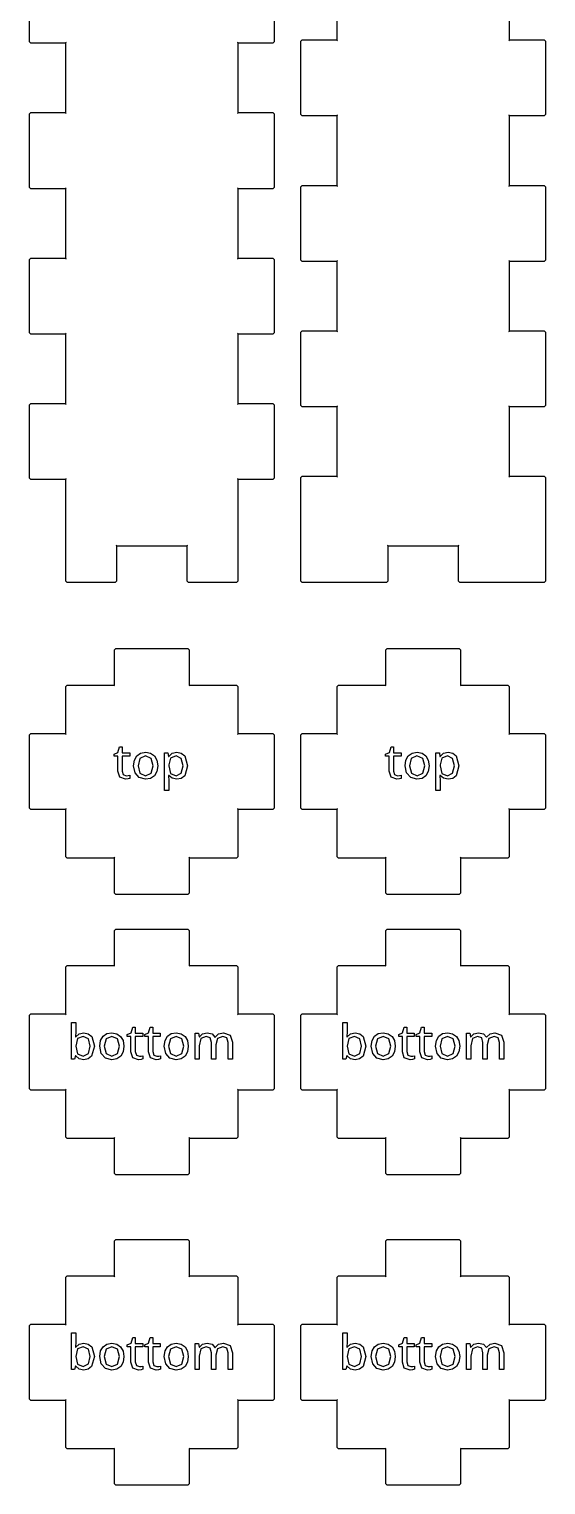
# Model space of a CAD drawing. Extents: x 9 to 592, y 22 to 392.
# Drawn here: x 258.7 to 301.3, y 27.4 to 147.5 of the extents above; entities that cross this region are included whole.
import ezdxf

# ---------------------------------------------------------------- set-up
doc = ezdxf.new("R2010")
doc.units = 0

msp = doc.modelspace()

# ---------------------------------------------------------------- linework, layer by layer
at = {"layer": 'Layer 1'}
for p, q in [((258.745, 152.486), (258.745, 146.486)), ((278.965, 146.486), (278.965, 152.486)), ((284.115, 152.376), (284.115, 146.596)), ((298.335, 146.596), (298.335, 152.376)), ((281.225, 146.596), (281.115, 146.486)), ((284.115, 146.596), (281.225, 146.596)), ((284.115, 146.596), (284.15625, 146.55475)), ((284.15625, 146.55475), (284.115, 146.596)), ((298.335, 146.596), (298.29375, 146.55475)), ((298.29375, 146.55475), (298.335, 146.596)), ((301.225, 146.596), (298.335, 146.596)), ((301.335, 146.486), (301.225, 146.596)), ((258.745, 146.486), (258.855, 146.376)), ((258.855, 146.376), (261.745, 146.376)), ((261.745, 146.376), (261.78625, 146.41725)), ((261.78625, 146.41725), (261.745, 146.376)), ((261.745, 146.376), (261.745, 140.596)), ((275.965, 146.376), (275.92375, 146.41725)), ((275.92375, 146.41725), (275.965, 146.376)), ((275.965, 140.596), (275.965, 146.376)), ((275.965, 146.376), (278.855, 146.376)), ((278.855, 146.376), (278.965, 146.486)), ((281.115, 146.486), (281.115, 140.486)), ((301.335, 140.486), (301.335, 146.486)), ((258.855, 140.596), (258.745, 140.486)), ((261.745, 140.596), (258.855, 140.596)), ((261.745, 140.596), (261.78625, 140.55475)), ((261.78625, 140.55475), (261.745, 140.596)), ((275.965, 140.596), (275.92375, 140.55475)), ((275.92375, 140.55475), (275.965, 140.596)), ((278.855, 140.596), (275.965, 140.596)), ((278.965, 140.486), (278.855, 140.596)), ((258.745, 140.486), (258.745, 134.486)), ((278.965, 134.486), (278.965, 140.486)), ((281.115, 140.486), (281.225, 140.376)), ((281.225, 140.376), (284.115, 140.376)), ((284.115, 140.376), (284.15625, 140.41725)), ((284.15625, 140.41725), (284.115, 140.376)), ((284.115, 140.376), (284.115, 134.596)), ((298.335, 140.376), (298.29375, 140.41725)), ((298.29375, 140.41725), (298.335, 140.376)), ((298.335, 134.596), (298.335, 140.376)), ((298.335, 140.376), (301.225, 140.376)), ((301.225, 140.376), (301.335, 140.486)), ((281.225, 134.596), (281.115, 134.486)), ((284.115, 134.596), (281.225, 134.596)), ((284.115, 134.596), (284.15625, 134.55475)), ((284.15625, 134.55475), (284.115, 134.596)), ((298.335, 134.596), (298.29375, 134.55475)), ((298.29375, 134.55475), (298.335, 134.596)), ((301.225, 134.596), (298.335, 134.596)), ((301.335, 134.486), (301.225, 134.596)), ((258.745, 134.486), (258.855, 134.376)), ((258.855, 134.376), (261.745, 134.376)), ((261.745, 134.376), (261.78625, 134.41725)), ((261.78625, 134.41725), (261.745, 134.376)), ((261.745, 134.376), (261.745, 128.596)), ((275.965, 134.376), (275.92375, 134.41725)), ((275.92375, 134.41725), (275.965, 134.376)), ((275.965, 128.596), (275.965, 134.376)), ((275.965, 134.376), (278.855, 134.376)), ((278.855, 134.376), (278.965, 134.486)), ((281.115, 134.486), (281.115, 128.486)), ((301.335, 128.486), (301.335, 134.486)), ((258.855, 128.596), (258.745, 128.486)), ((261.745, 128.596), (258.855, 128.596)), ((261.745, 128.596), (261.78625, 128.55475)), ((261.78625, 128.55475), (261.745, 128.596)), ((275.965, 128.596), (275.92375, 128.55475)), ((275.92375, 128.55475), (275.965, 128.596)), ((278.855, 128.596), (275.965, 128.596)), ((278.965, 128.486), (278.855, 128.596)), ((258.745, 128.486), (258.745, 122.486)), ((278.965, 122.486), (278.965, 128.486)), ((281.115, 128.486), (281.225, 128.376)), ((281.225, 128.376), (284.115, 128.376)), ((284.115, 128.376), (284.15625, 128.41725)), ((284.15625, 128.41725), (284.115, 128.376)), ((284.115, 128.376), (284.115, 122.596)), ((298.335, 128.376), (298.29375, 128.41725)), ((298.29375, 128.41725), (298.335, 128.376)), ((298.335, 122.596), (298.335, 128.376)), ((298.335, 128.376), (301.225, 128.376)), ((301.225, 128.376), (301.335, 128.486)), ((281.225, 122.596), (281.115, 122.486)), ((284.115, 122.596), (281.225, 122.596)), ((284.115, 122.596), (284.15625, 122.55475)), ((284.15625, 122.55475), (284.115, 122.596)), ((298.335, 122.596), (298.29375, 122.55475)), ((298.29375, 122.55475), (298.335, 122.596)), ((301.225, 122.596), (298.335, 122.596)), ((301.335, 122.486), (301.225, 122.596)), ((258.745, 122.486), (258.855, 122.376)), ((258.855, 122.376), (261.745, 122.376)), ((261.745, 122.376), (261.78625, 122.41725)), ((261.78625, 122.41725), (261.745, 122.376)), ((261.745, 122.376), (261.745, 116.596)), ((275.965, 122.376), (275.92375, 122.41725)), ((275.92375, 122.41725), (275.965, 122.376)), ((275.965, 116.596), (275.965, 122.376)), ((275.965, 122.376), (278.855, 122.376)), ((278.855, 122.376), (278.965, 122.486)), ((281.115, 122.486), (281.115, 116.486)), ((301.335, 116.486), (301.335, 122.486)), ((258.855, 116.596), (258.745, 116.486)), ((261.745, 116.596), (258.855, 116.596)), ((261.745, 116.596), (261.78625, 116.55475)), ((261.78625, 116.55475), (261.745, 116.596)), ((275.965, 116.596), (275.92375, 116.55475)), ((275.92375, 116.55475), (275.965, 116.596)), ((278.855, 116.596), (275.965, 116.596)), ((278.965, 116.486), (278.855, 116.596)), ((258.745, 116.486), (258.745, 110.486)), ((278.965, 110.486), (278.965, 116.486)), ((281.115, 116.486), (281.225, 116.376)), ((281.225, 116.376), (284.115, 116.376)), ((284.115, 116.376), (284.15625, 116.41725)), ((284.15625, 116.41725), (284.115, 116.376)), ((284.115, 116.376), (284.115, 110.596)), ((298.335, 116.376), (298.29375, 116.41725)), ((298.29375, 116.41725), (298.335, 116.376)), ((298.335, 110.596), (298.335, 116.376)), ((298.335, 116.376), (301.225, 116.376)), ((301.225, 116.376), (301.335, 116.486)), ((281.225, 110.596), (281.115, 110.486)), ((284.115, 110.596), (281.225, 110.596)), ((284.115, 110.596), (284.15625, 110.55475)), ((284.15625, 110.55475), (284.115, 110.596)), ((298.335, 110.596), (298.29375, 110.55475)), ((298.29375, 110.55475), (298.335, 110.596)), ((301.225, 110.596), (298.335, 110.596)), ((301.335, 110.486), (301.225, 110.596)), ((258.745, 110.486), (258.855, 110.376)), ((258.855, 110.376), (261.745, 110.376)), ((261.745, 110.376), (261.78625, 110.41725)), ((261.78625, 110.41725), (261.745, 110.376)), ((261.745, 110.376), (261.745, 101.986)), ((275.965, 110.376), (275.92375, 110.41725)), ((275.92375, 110.41725), (275.965, 110.376)), ((275.965, 101.986), (275.965, 110.376)), ((275.965, 110.376), (278.855, 110.376)), ((278.855, 110.376), (278.965, 110.486)), ((281.115, 110.486), (281.115, 101.986)), ((301.335, 101.986), (301.335, 110.486)), ((265.965, 104.876), (265.92375, 104.91725)), ((265.92375, 104.91725), (265.965, 104.876)), ((265.965, 101.986), (265.965, 104.876)), ((265.965, 104.876), (271.745, 104.876)), ((271.745, 104.876), (271.78625, 104.91725)), ((271.78625, 104.91725), (271.745, 104.876)), ((271.745, 104.876), (271.745, 101.986)), ((288.335, 104.876), (288.29375, 104.91725)), ((288.29375, 104.91725), (288.335, 104.876)), ((288.335, 101.986), (288.335, 104.876)), ((288.335, 104.876), (294.115, 104.876)), ((294.115, 104.876), (294.15625, 104.91725)), ((294.15625, 104.91725), (294.115, 104.876)), ((294.115, 104.876), (294.115, 101.986)), ((261.745, 101.986), (261.855, 101.876)), ((261.855, 101.876), (265.855, 101.876)), ((265.855, 101.876), (265.965, 101.986)), ((271.745, 101.986), (271.855, 101.876)), ((271.855, 101.876), (275.855, 101.876)), ((275.855, 101.876), (275.965, 101.986)), ((281.115, 101.986), (281.225, 101.876)), ((281.225, 101.876), (284.225, 101.876)), ((284.225, 101.876), (288.225, 101.876)), ((288.225, 101.876), (288.335, 101.986)), ((294.115, 101.986), (294.225, 101.876)), ((294.225, 101.876), (298.225, 101.876)), ((298.225, 101.876), (301.225, 101.876)), ((301.225, 101.876), (301.335, 101.986)), ((265.855, 96.37), (265.745, 96.26)), ((265.745, 96.26), (265.745, 93.37)), ((271.855, 96.37), (265.855, 96.37)), ((271.965, 96.26), (271.855, 96.37)), ((271.965, 93.37), (271.965, 96.26)), ((288.225, 96.37), (288.115, 96.26)), ((288.115, 96.26), (288.115, 93.37)), ((294.225, 96.37), (288.225, 96.37)), ((294.335, 96.26), (294.225, 96.37)), ((294.335, 93.37), (294.335, 96.26)), ((261.855, 93.37), (261.745, 93.26)), ((261.745, 93.26), (261.745, 89.37)), ((265.745, 93.37), (261.855, 93.37)), ((265.745, 93.37), (265.78625, 93.32875)), ((265.78625, 93.32875), (265.745, 93.37)), ((271.965, 93.37), (271.92375, 93.32875)), ((271.92375, 93.32875), (271.965, 93.37)), ((275.855, 93.37), (271.965, 93.37)), ((275.965, 93.26), (275.855, 93.37)), ((275.965, 89.37), (275.965, 93.26)), ((284.225, 93.37), (284.115, 93.26)), ((284.115, 93.26), (284.115, 89.37)), ((288.115, 93.37), (284.225, 93.37)), ((288.115, 93.37), (288.15625, 93.32875)), ((288.15625, 93.32875), (288.115, 93.37)), ((294.335, 93.37), (294.29375, 93.32875)), ((294.29375, 93.32875), (294.335, 93.37)), ((298.225, 93.37), (294.335, 93.37)), ((298.335, 93.26), (298.225, 93.37)), ((298.335, 89.37), (298.335, 93.26)), ((258.855, 89.37), (258.745, 89.26)), ((258.745, 89.26), (258.745, 83.26)), ((261.745, 89.37), (258.855, 89.37)), ((261.745, 89.37), (261.78625, 89.32875)), ((261.78625, 89.32875), (261.745, 89.37)), ((275.965, 89.37), (275.92375, 89.32875)), ((275.92375, 89.32875), (275.965, 89.37)), ((278.855, 89.37), (275.965, 89.37)), ((278.965, 89.26), (278.855, 89.37)), ((278.965, 83.26), (278.965, 89.26)), ((281.225, 89.37), (281.115, 89.26)), ((281.115, 89.26), (281.115, 83.26)), ((284.115, 89.37), (281.225, 89.37)), ((284.115, 89.37), (284.15625, 89.32875)), ((284.15625, 89.32875), (284.115, 89.37)), ((298.335, 89.37), (298.29375, 89.32875)), ((298.29375, 89.32875), (298.335, 89.37)), ((301.225, 89.37), (298.335, 89.37)), ((301.335, 89.26), (301.225, 89.37)), ((301.335, 83.26), (301.335, 89.26)), ((265.757344, 87.700781), (266.063984, 87.841406)), ((265.757344, 87.532813), (265.757344, 87.700781)), ((266.063984, 87.841406), (266.204609, 88.298438)), ((266.204609, 88.298438), (266.413594, 88.298438)), ((266.413594, 88.298438), (266.413594, 87.80625)), ((266.413594, 87.80625), (267.032734, 87.80625)), ((267.032734, 87.80625), (267.032734, 87.532813)), ((267.618672, 87.552344), (267.933125, 87.77207)), ((267.933125, 87.77207), (268.353047, 87.845313)), ((268.353047, 87.845313), (268.759297, 87.770605)), ((268.759297, 87.770605), (269.071797, 87.546484)), ((269.896016, 84.700781), (269.896016, 87.80625)), ((269.896016, 87.80625), (270.185078, 87.80625)), ((270.185078, 87.80625), (270.231953, 87.513281)), ((270.247578, 87.513281), (270.536641, 87.767188)), ((270.536641, 87.767188), (270.915547, 87.845313)), ((270.915547, 87.845313), (271.286641, 87.772559)), ((271.286641, 87.772559), (271.563984, 87.554297)), ((288.127344, 87.700781), (288.433984, 87.841406)), ((288.127344, 87.532813), (288.127344, 87.700781)), ((288.433984, 87.841406), (288.574609, 88.298438)), ((288.574609, 88.298438), (288.783594, 88.298438)), ((288.783594, 88.298438), (288.783594, 87.80625)), ((288.783594, 87.80625), (289.402734, 87.80625)), ((289.402734, 87.80625), (289.402734, 87.532813)), ((289.988672, 87.552344), (290.303125, 87.77207)), ((290.303125, 87.77207), (290.723047, 87.845313)), ((290.723047, 87.845313), (291.129297, 87.770605)), ((291.129297, 87.770605), (291.441797, 87.546484)), ((292.266016, 84.700781), (292.266016, 87.80625)), ((292.266016, 87.80625), (292.555078, 87.80625)), ((292.555078, 87.80625), (292.601953, 87.513281)), ((292.617578, 87.513281), (292.906641, 87.767188)), ((292.906641, 87.767188), (293.285547, 87.845313)), ((293.285547, 87.845313), (293.656641, 87.772559)), ((293.656641, 87.772559), (293.933984, 87.554297)), ((266.060078, 87.532813), (265.757344, 87.532813)), ((266.060078, 86.284766), (266.060078, 87.532813)), ((267.032734, 87.532813), (266.413594, 87.532813)), ((266.413594, 87.532813), (266.413594, 86.294531)), ((267.356953, 86.737891), (267.422383, 87.203223)), ((267.478047, 86.148047), (267.356953, 86.737891)), ((267.422383, 87.203223), (267.618672, 87.552344)), ((267.875996, 87.347266), (267.720234, 86.737891)), ((267.720234, 86.737891), (267.878438, 86.122656)), ((267.720234, 86.737891), (267.720234, 86.737891)), ((268.343281, 87.550391), (267.875996, 87.347266)), ((268.813984, 87.345313), (268.343281, 87.550391)), ((268.976094, 86.737891), (268.813984, 87.345313)), ((268.815938, 86.122656), (268.976094, 86.737891)), ((269.071797, 87.546484), (269.27248, 87.195898)), ((269.27248, 87.195898), (269.339375, 86.737891)), ((269.339375, 86.737891), (269.272969, 86.270117)), ((269.339375, 86.737891), (269.339375, 86.737891)), ((270.231953, 87.513281), (270.247578, 87.513281)), ((270.392109, 87.370703), (270.247578, 86.80625)), ((270.247578, 86.80625), (270.247578, 86.737891)), ((270.247578, 86.737891), (270.392109, 86.107032)), ((270.853047, 87.550391), (270.392109, 87.370703)), ((271.280781, 87.341407), (270.853047, 87.550391)), ((270.853047, 87.550391), (270.853047, 87.550391)), ((271.433125, 86.741797), (271.280781, 87.341407)), ((271.280781, 86.132422), (271.433125, 86.741797)), ((271.563984, 87.554297), (271.796406, 86.737891)), ((271.796406, 86.737891), (271.563984, 85.917578)), ((288.430078, 87.532813), (288.127344, 87.532813)), ((288.430078, 86.284766), (288.430078, 87.532813)), ((289.402734, 87.532813), (288.783594, 87.532813)), ((288.783594, 87.532813), (288.783594, 86.294531)), ((289.726953, 86.737891), (289.792383, 87.203223)), ((289.848047, 86.148047), (289.726953, 86.737891)), ((289.792383, 87.203223), (289.988672, 87.552344)), ((290.245996, 87.347266), (290.090234, 86.737891)), ((290.090234, 86.737891), (290.248438, 86.122656)), ((290.090234, 86.737891), (290.090234, 86.737891)), ((290.713281, 87.550391), (290.245996, 87.347266)), ((291.183984, 87.345313), (290.713281, 87.550391)), ((291.346094, 86.737891), (291.183984, 87.345313)), ((291.185938, 86.122656), (291.346094, 86.737891)), ((291.441797, 87.546484), (291.64248, 87.195898)), ((291.64248, 87.195898), (291.709375, 86.737891)), ((291.709375, 86.737891), (291.642969, 86.270117)), ((291.709375, 86.737891), (291.709375, 86.737891)), ((292.601953, 87.513281), (292.617578, 87.513281)), ((292.762109, 87.370703), (292.617578, 86.80625)), ((292.617578, 86.80625), (292.617578, 86.737891)), ((292.617578, 86.737891), (292.762109, 86.107032)), ((293.223047, 87.550391), (292.762109, 87.370703)), ((293.650781, 87.341407), (293.223047, 87.550391)), ((293.223047, 87.550391), (293.223047, 87.550391)), ((293.803125, 86.741797), (293.650781, 87.341407)), ((293.650781, 86.132422), (293.803125, 86.741797)), ((293.933984, 87.554297), (294.166406, 86.737891)), ((294.166406, 86.737891), (293.933984, 85.917578)), ((266.217305, 85.788184), (266.060078, 86.284766)), ((266.688984, 85.622656), (266.217305, 85.788184)), ((266.413594, 86.294531), (266.501485, 86.009375)), ((266.501485, 86.009375), (266.749532, 85.909766)), ((266.896016, 85.64414), (266.688984, 85.622656)), ((266.749531, 85.909766), (266.909688, 85.923438)), ((266.749532, 85.909766), (266.749531, 85.909766)), ((267.048359, 85.685156), (266.896016, 85.64414)), ((266.909688, 85.923438), (267.048359, 85.954688)), ((267.048359, 85.954688), (267.048359, 85.685156)), ((267.82375, 85.757422), (267.478047, 86.148047)), ((268.339375, 85.622656), (267.82375, 85.757422)), ((267.878438, 86.122656), (268.349141, 85.913672)), ((268.757344, 85.696387), (268.339375, 85.622656)), ((268.349141, 85.913672), (268.815938, 86.122656)), ((269.07375, 85.917578), (268.757344, 85.696387)), ((269.272969, 86.270117), (269.07375, 85.917578)), ((270.247578, 85.933203), (270.224141, 85.933203)), ((270.224141, 85.933203), (270.231951, 85.853125)), ((270.231951, 85.853125), (270.247576, 85.581641)), ((270.247576, 85.581641), (270.247576, 84.700781)), ((270.529805, 85.700293), (270.247578, 85.933203)), ((270.392109, 86.107032), (270.860859, 85.913672)), ((270.911641, 85.622656), (270.529805, 85.700293)), ((270.860859, 85.913672), (271.280781, 86.132422)), ((271.284688, 85.696387), (270.911641, 85.622656)), ((270.911641, 85.622656), (270.911641, 85.622656)), ((271.563984, 85.917578), (271.284688, 85.696387)), ((288.587305, 85.788184), (288.430078, 86.284766)), ((289.058984, 85.622656), (288.587305, 85.788184)), ((288.783594, 86.294531), (288.871485, 86.009375)), ((288.871485, 86.009375), (289.119532, 85.909766)), ((289.266016, 85.64414), (289.058984, 85.622656)), ((289.119531, 85.909766), (289.279688, 85.923438)), ((289.119532, 85.909766), (289.119531, 85.909766)), ((289.418359, 85.685156), (289.266016, 85.64414)), ((289.279688, 85.923438), (289.418359, 85.954688)), ((289.418359, 85.954688), (289.418359, 85.685156)), ((290.19375, 85.757422), (289.848047, 86.148047)), ((290.709375, 85.622656), (290.19375, 85.757422)), ((290.248438, 86.122656), (290.719141, 85.913672)), ((291.127344, 85.696387), (290.709375, 85.622656)), ((290.719141, 85.913672), (291.185938, 86.122656)), ((291.44375, 85.917578), (291.127344, 85.696387)), ((291.642969, 86.270117), (291.44375, 85.917578)), ((292.617578, 85.933203), (292.594141, 85.933203)), ((292.594141, 85.933203), (292.601951, 85.853125)), ((292.601951, 85.853125), (292.617576, 85.581641)), ((292.617576, 85.581641), (292.617576, 84.700781)), ((292.899805, 85.700293), (292.617578, 85.933203)), ((292.762109, 86.107032), (293.230859, 85.913672)), ((293.281641, 85.622656), (292.899805, 85.700293)), ((293.230859, 85.913672), (293.650781, 86.132422)), ((293.654687, 85.696387), (293.281641, 85.622656)), ((293.281641, 85.622656), (293.281641, 85.622656)), ((293.933984, 85.917578), (293.654687, 85.696387)), ((270.247576, 84.700781), (269.896016, 84.700781)), ((292.617576, 84.700781), (292.266016, 84.700781)), ((258.745, 83.26), (258.855, 83.15)), ((258.855, 83.15), (261.745, 83.15)), ((261.745, 83.15), (261.78625, 83.19125)), ((261.78625, 83.19125), (261.745, 83.15)), ((261.745, 83.15), (261.745, 79.26)), ((275.965, 83.15), (275.92375, 83.19125)), ((275.92375, 83.19125), (275.965, 83.15)), ((275.965, 79.26), (275.965, 83.15)), ((275.965, 83.15), (278.855, 83.15)), ((278.855, 83.15), (278.965, 83.26)), ((281.115, 83.26), (281.225, 83.15)), ((281.225, 83.15), (284.115, 83.15)), ((284.115, 83.15), (284.15625, 83.19125)), ((284.15625, 83.19125), (284.115, 83.15)), ((284.115, 83.15), (284.115, 79.26)), ((298.335, 83.15), (298.29375, 83.19125)), ((298.29375, 83.19125), (298.335, 83.15)), ((298.335, 79.26), (298.335, 83.15)), ((298.335, 83.15), (301.225, 83.15)), ((301.225, 83.15), (301.335, 83.26)), ((261.745, 79.26), (261.855, 79.15)), ((261.855, 79.15), (265.745, 79.15)), ((265.745, 79.15), (265.78625, 79.19125)), ((265.78625, 79.19125), (265.745, 79.15)), ((265.745, 79.15), (265.745, 76.26)), ((271.965, 79.15), (271.92375, 79.19125)), ((271.92375, 79.19125), (271.965, 79.15)), ((271.965, 76.26), (271.965, 79.15)), ((271.965, 79.15), (275.855, 79.15)), ((275.855, 79.15), (275.965, 79.26)), ((284.115, 79.26), (284.225, 79.15)), ((284.225, 79.15), (288.115, 79.15)), ((288.115, 79.15), (288.15625, 79.19125)), ((288.15625, 79.19125), (288.115, 79.15)), ((288.115, 79.15), (288.115, 76.26)), ((294.335, 79.15), (294.29375, 79.19125)), ((294.29375, 79.19125), (294.335, 79.15)), ((294.335, 76.26), (294.335, 79.15)), ((294.335, 79.15), (298.225, 79.15)), ((298.225, 79.15), (298.335, 79.26)), ((265.745, 76.26), (265.855, 76.15)), ((265.855, 76.15), (271.855, 76.15)), ((271.855, 76.15), (271.965, 76.26)), ((288.115, 76.26), (288.225, 76.15)), ((288.225, 76.15), (294.225, 76.15)), ((294.225, 76.15), (294.335, 76.26)), ((265.855, 73.23), (265.745, 73.12)), ((265.745, 73.12), (265.745, 70.23)), ((271.855, 73.23), (265.855, 73.23)), ((271.965, 73.12), (271.855, 73.23)), ((271.965, 70.23), (271.965, 73.12)), ((288.225, 73.23), (288.115, 73.12)), ((288.115, 73.12), (288.115, 70.23)), ((294.225, 73.23), (288.225, 73.23)), ((294.335, 73.12), (294.225, 73.23)), ((294.335, 70.23), (294.335, 73.12)), ((261.855, 70.23), (261.745, 70.12)), ((261.745, 70.12), (261.745, 66.23)), ((265.745, 70.23), (261.855, 70.23)), ((265.745, 70.23), (265.78625, 70.18875)), ((265.78625, 70.18875), (265.745, 70.23)), ((271.965, 70.23), (271.92375, 70.18875)), ((271.92375, 70.18875), (271.965, 70.23)), ((275.855, 70.23), (271.965, 70.23)), ((275.965, 70.12), (275.855, 70.23)), ((275.965, 66.23), (275.965, 70.12)), ((284.225, 70.23), (284.115, 70.12)), ((284.115, 70.12), (284.115, 66.23)), ((288.115, 70.23), (284.225, 70.23)), ((288.115, 70.23), (288.15625, 70.18875)), ((288.15625, 70.18875), (288.115, 70.23)), ((294.335, 70.23), (294.29375, 70.18875)), ((294.29375, 70.18875), (294.335, 70.23)), ((298.225, 70.23), (294.335, 70.23)), ((298.335, 70.12), (298.225, 70.23)), ((298.335, 66.23), (298.335, 70.12)), ((258.855, 66.23), (258.745, 66.12)), ((258.745, 66.12), (258.745, 60.12)), ((261.745, 66.23), (258.855, 66.23)), ((261.745, 66.23), (261.78625, 66.18875)), ((261.78625, 66.18875), (261.745, 66.23)), ((275.965, 66.23), (275.92375, 66.18875)), ((275.92375, 66.18875), (275.965, 66.23)), ((278.855, 66.23), (275.965, 66.23)), ((278.965, 66.12), (278.855, 66.23)), ((278.965, 60.12), (278.965, 66.12)), ((281.225, 66.23), (281.115, 66.12)), ((281.115, 66.12), (281.115, 60.12)), ((284.115, 66.23), (281.225, 66.23)), ((284.115, 66.23), (284.15625, 66.18875)), ((284.15625, 66.18875), (284.115, 66.23)), ((298.335, 66.23), (298.29375, 66.18875)), ((298.29375, 66.18875), (298.335, 66.23)), ((301.225, 66.23), (298.335, 66.23)), ((301.335, 66.12), (301.225, 66.23)), ((301.335, 60.12), (301.335, 66.12)), ((262.230976, 62.521719), (262.230976, 65.560781)), ((262.230976, 65.560781), (262.582538, 65.560781)), ((262.582538, 65.560781), (262.582538, 64.8225)), ((267.143086, 64.701406), (267.283711, 65.158438)), ((267.283711, 65.158438), (267.492695, 65.158438)), ((267.492695, 65.158438), (267.492695, 64.66625)), ((268.586445, 64.701406), (268.72707, 65.158438)), ((268.72707, 65.158438), (268.936055, 65.158438)), ((268.936055, 65.158438), (268.936055, 64.66625)), ((284.600976, 62.521719), (284.600976, 65.560781)), ((284.600976, 65.560781), (284.952539, 65.560781)), ((284.952539, 65.560781), (284.952539, 64.8225)), ((289.513086, 64.701406), (289.653711, 65.158438)), ((289.653711, 65.158438), (289.862695, 65.158438)), ((289.862695, 65.158438), (289.862695, 64.66625)), ((290.956445, 64.701406), (291.09707, 65.158438)), ((291.09707, 65.158438), (291.306055, 65.158438)), ((291.306055, 65.158438), (291.306055, 64.66625)), ((262.582538, 64.8225), (262.563008, 64.381094)), ((262.563008, 64.381094), (262.582538, 64.381094)), ((262.582538, 64.381094), (262.856953, 64.621328)), ((262.723164, 64.226797), (262.582539, 63.605703)), ((263.188008, 64.410391), (262.723164, 64.226797)), ((262.856953, 64.621328), (263.246601, 64.701406)), ((263.625508, 64.207266), (263.188008, 64.410391)), ((263.188008, 64.410391), (263.188008, 64.410391)), ((263.246601, 64.701406), (263.246602, 64.701406)), ((263.246602, 64.701406), (263.62209, 64.628164)), ((263.62209, 64.628164), (263.900898, 64.408438)), ((263.768086, 63.597891), (263.625508, 64.207266)), ((263.900898, 64.408438), (264.131367, 63.593984)), ((264.572773, 63.597891), (264.638203, 64.063223)), ((264.638203, 64.063223), (264.834492, 64.412344)), ((264.834492, 64.412344), (265.148945, 64.63207)), ((265.091816, 64.207266), (264.936055, 63.597891)), ((265.559101, 64.410391), (265.091816, 64.207266)), ((265.148945, 64.63207), (265.568867, 64.705313)), ((266.029805, 64.205313), (265.559101, 64.410391)), ((265.568867, 64.705313), (265.975117, 64.630605)), ((265.975117, 64.630605), (266.287617, 64.406484)), ((266.191914, 63.597891), (266.029805, 64.205313)), ((266.287617, 64.406484), (266.488301, 64.055898)), ((266.488301, 64.055898), (266.555195, 63.597891)), ((266.836445, 64.560781), (267.143086, 64.701406)), ((266.836445, 64.392813), (266.836445, 64.560781)), ((267.13918, 64.392813), (266.836445, 64.392813)), ((267.13918, 63.144766), (267.13918, 64.392813)), ((267.492695, 64.66625), (268.111836, 64.66625)), ((268.111836, 64.392813), (267.492695, 64.392813)), ((267.492695, 64.392813), (267.492695, 63.154531)), ((268.111836, 64.66625), (268.111836, 64.392813)), ((268.279805, 64.560781), (268.586445, 64.701406)), ((268.279805, 64.392813), (268.279805, 64.560781)), ((268.582539, 64.392813), (268.279805, 64.392813)), ((268.582539, 63.144766), (268.582539, 64.392813)), ((268.936055, 64.66625), (269.555195, 64.66625)), ((269.555195, 64.392813), (268.936055, 64.392813)), ((268.936055, 64.392813), (268.936055, 63.154531)), ((269.555195, 64.66625), (269.555195, 64.392813)), ((269.879414, 63.597891), (269.944844, 64.063223)), ((269.944844, 64.063223), (270.141133, 64.412344)), ((270.141133, 64.412344), (270.455586, 64.63207)), ((270.398457, 64.207266), (270.242695, 63.597891)), ((270.865742, 64.410391), (270.398457, 64.207266)), ((270.455586, 64.63207), (270.875508, 64.705313)), ((271.336445, 64.205313), (270.865742, 64.410391)), ((270.875508, 64.705313), (271.281758, 64.630605)), ((271.281758, 64.630605), (271.594258, 64.406484)), ((271.498555, 63.597891), (271.336445, 64.205313)), ((271.594258, 64.406484), (271.794941, 64.055898)), ((271.794941, 64.055898), (271.861836, 63.597891)), ((272.418477, 62.521719), (272.418477, 64.66625)), ((272.418477, 64.66625), (272.70168, 64.66625)), ((272.70168, 64.66625), (272.754414, 64.373281)), ((272.754414, 64.373281), (272.773945, 64.373281)), ((272.906758, 64.22875), (272.770039, 63.633047)), ((272.773945, 64.373281), (273.031757, 64.617422)), ((273.342305, 64.410391), (272.906758, 64.22875)), ((273.031757, 64.617422), (273.406757, 64.705312)), ((273.674336, 64.283438), (273.342305, 64.410391)), ((273.406757, 64.705312), (273.822773, 64.615469)), ((273.781758, 63.902578), (273.674336, 64.283438)), ((273.781758, 62.521719), (273.781758, 63.902578)), ((273.822773, 64.615469), (274.063007, 64.345937)), ((274.063007, 64.345937), (274.082538, 64.345937)), ((274.082538, 64.345937), (274.363788, 64.611562)), ((274.271992, 64.236563), (274.131367, 63.705313)), ((274.131367, 63.705313), (274.131367, 62.521719)), ((274.711445, 64.410391), (274.271992, 64.236563)), ((274.363788, 64.611562), (274.770038, 64.705312)), ((275.038105, 64.283437), (274.711445, 64.410391)), ((274.770038, 64.705312), (275.313007, 64.517812)), ((275.146992, 63.902578), (275.038105, 64.283437)), ((275.146992, 62.521719), (275.146992, 63.902578)), ((275.313007, 64.517812), (275.494648, 63.918203)), ((275.494648, 63.918203), (275.494648, 62.521719)), ((284.952539, 64.8225), (284.933008, 64.381094)), ((284.933008, 64.381094), (284.952539, 64.381094)), ((284.952539, 64.381094), (285.226953, 64.621328)), ((285.093164, 64.226797), (284.952539, 63.605703)), ((285.558008, 64.410391), (285.093164, 64.226797)), ((285.226953, 64.621328), (285.616601, 64.701406)), ((285.995508, 64.207266), (285.558008, 64.410391)), ((285.558008, 64.410391), (285.558008, 64.410391)), ((285.616601, 64.701406), (285.616602, 64.701406)), ((285.616602, 64.701406), (285.99209, 64.628164)), ((285.99209, 64.628164), (286.270898, 64.408438)), ((286.138086, 63.597891), (285.995508, 64.207266)), ((286.270898, 64.408438), (286.501367, 63.593984)), ((286.942773, 63.597891), (287.008203, 64.063223)), ((287.008203, 64.063223), (287.204492, 64.412344)), ((287.204492, 64.412344), (287.518945, 64.63207)), ((287.461816, 64.207266), (287.306055, 63.597891)), ((287.929101, 64.410391), (287.461816, 64.207266)), ((287.518945, 64.63207), (287.938867, 64.705313)), ((288.399805, 64.205313), (287.929101, 64.410391)), ((287.938867, 64.705313), (288.345117, 64.630605)), ((288.345117, 64.630605), (288.657617, 64.406484)), ((288.561914, 63.597891), (288.399805, 64.205313)), ((288.657617, 64.406484), (288.858301, 64.055898)), ((288.858301, 64.055898), (288.925195, 63.597891)), ((289.206445, 64.560781), (289.513086, 64.701406)), ((289.206445, 64.392813), (289.206445, 64.560781)), ((289.50918, 64.392813), (289.206445, 64.392813)), ((289.50918, 63.144766), (289.50918, 64.392813)), ((289.862695, 64.66625), (290.481836, 64.66625)), ((290.481836, 64.392813), (289.862695, 64.392813)), ((289.862695, 64.392813), (289.862695, 63.154531)), ((290.481836, 64.66625), (290.481836, 64.392813)), ((290.649805, 64.560781), (290.956445, 64.701406)), ((290.649805, 64.392813), (290.649805, 64.560781)), ((290.952539, 64.392813), (290.649805, 64.392813)), ((290.952539, 63.144766), (290.952539, 64.392813)), ((291.306055, 64.66625), (291.925195, 64.66625)), ((291.925195, 64.392813), (291.306055, 64.392813)), ((291.306055, 64.392813), (291.306055, 63.154531)), ((291.925195, 64.66625), (291.925195, 64.392813)), ((292.249414, 63.597891), (292.314844, 64.063223)), ((292.314844, 64.063223), (292.511133, 64.412344)), ((292.511133, 64.412344), (292.825586, 64.63207)), ((292.768457, 64.207266), (292.612695, 63.597891)), ((293.235742, 64.410391), (292.768457, 64.207266)), ((292.825586, 64.63207), (293.245508, 64.705313)), ((293.706445, 64.205313), (293.235742, 64.410391)), ((293.245508, 64.705313), (293.651758, 64.630605)), ((293.651758, 64.630605), (293.964258, 64.406484)), ((293.868555, 63.597891), (293.706445, 64.205313)), ((293.964258, 64.406484), (294.164941, 64.055898)), ((294.164941, 64.055898), (294.231836, 63.597891)), ((294.788477, 62.521719), (294.788477, 64.66625)), ((294.788477, 64.66625), (295.07168, 64.66625)), ((295.07168, 64.66625), (295.124414, 64.373281)), ((295.124414, 64.373281), (295.143945, 64.373281)), ((295.276758, 64.22875), (295.140039, 63.633047)), ((295.143945, 64.373281), (295.401757, 64.617422)), ((295.712305, 64.410391), (295.276758, 64.22875)), ((295.401757, 64.617422), (295.776757, 64.705312)), ((296.044336, 64.283438), (295.712305, 64.410391)), ((295.776757, 64.705312), (296.192773, 64.615469)), ((296.151758, 63.902578), (296.044336, 64.283438)), ((296.151758, 62.521719), (296.151758, 63.902578)), ((296.192773, 64.615469), (296.433007, 64.345937)), ((296.433007, 64.345937), (296.452538, 64.345937)), ((296.452538, 64.345937), (296.733788, 64.611562)), ((296.641992, 64.236563), (296.501367, 63.705313)), ((296.501367, 63.705313), (296.501367, 62.521719)), ((297.081445, 64.410391), (296.641992, 64.236563)), ((296.733788, 64.611562), (297.140038, 64.705312)), ((297.408105, 64.283437), (297.081445, 64.410391)), ((297.140038, 64.705312), (297.683007, 64.517812)), ((297.516992, 63.902578), (297.408105, 64.283437)), ((297.516992, 62.521719), (297.516992, 63.902578)), ((297.683007, 64.517812), (297.864648, 63.918203)), ((297.864648, 63.918203), (297.864648, 62.521719)), ((262.482929, 62.521719), (262.230976, 62.521719)), ((262.555195, 62.793203), (262.482929, 62.521719)), ((262.582539, 62.793203), (262.555195, 62.793203)), ((262.582539, 63.605703), (262.582539, 63.590078)), ((262.582539, 63.590078), (262.725117, 62.961172)), ((262.859883, 62.560781), (262.582539, 62.793203)), ((262.725117, 62.961172), (263.19582, 62.773672)), ((263.246602, 62.482656), (262.859883, 62.560781)), ((263.19582, 62.773672), (263.625508, 62.984609)), ((263.617207, 62.554922), (263.246602, 62.482656)), ((263.896992, 62.771719), (263.617207, 62.554922)), ((263.625508, 62.984609), (263.768086, 63.597891)), ((264.131367, 63.593984), (263.896992, 62.771719)), ((264.693867, 63.008047), (264.572773, 63.597891)), ((265.03957, 62.617422), (264.693867, 63.008047)), ((264.936055, 63.597891), (265.094258, 62.982656)), ((264.936055, 63.597891), (264.936055, 63.597891)), ((265.555195, 62.482656), (265.03957, 62.617422)), ((265.094258, 62.982656), (265.564961, 62.773672)), ((265.973164, 62.556387), (265.555195, 62.482656)), ((265.564961, 62.773672), (266.031758, 62.982656)), ((266.28957, 62.777578), (265.973164, 62.556387)), ((266.031758, 62.982656), (266.191914, 63.597891)), ((266.488789, 63.130117), (266.28957, 62.777578)), ((266.555195, 63.597891), (266.488789, 63.130117)), ((266.555195, 63.597891), (266.555195, 63.597891)), ((267.296406, 62.648184), (267.13918, 63.144766)), ((267.768086, 62.482656), (267.296406, 62.648184)), ((267.492695, 63.154531), (267.580586, 62.869375)), ((267.580586, 62.869375), (267.828633, 62.769766)), ((267.975117, 62.50414), (267.768086, 62.482656)), ((267.828633, 62.769766), (267.988789, 62.783438)), ((267.828633, 62.769766), (267.828633, 62.769766)), ((268.127461, 62.545156), (267.975117, 62.50414)), ((267.988789, 62.783438), (268.127461, 62.814688)), ((268.127461, 62.814688), (268.127461, 62.545156)), ((268.739765, 62.648184), (268.582539, 63.144766)), ((269.211445, 62.482656), (268.739765, 62.648184)), ((268.936055, 63.154531), (269.023945, 62.869375)), ((269.023945, 62.869375), (269.271992, 62.769766)), ((269.418476, 62.50414), (269.211445, 62.482656)), ((269.271992, 62.769766), (269.432148, 62.783438)), ((269.271992, 62.769766), (269.271992, 62.769766)), ((269.57082, 62.545156), (269.418476, 62.50414)), ((269.432148, 62.783438), (269.57082, 62.814688)), ((269.57082, 62.814688), (269.57082, 62.545156)), ((270.000508, 63.008047), (269.879414, 63.597891)), ((270.346211, 62.617422), (270.000508, 63.008047)), ((270.242695, 63.597891), (270.400898, 62.982656)), ((270.242695, 63.597891), (270.242695, 63.597891)), ((270.861836, 62.482656), (270.346211, 62.617422)), ((270.400898, 62.982656), (270.871602, 62.773672)), ((271.279805, 62.556387), (270.861836, 62.482656)), ((270.871602, 62.773672), (271.338398, 62.982656)), ((271.596211, 62.777578), (271.279805, 62.556387)), ((271.338398, 62.982656), (271.498555, 63.597891)), ((271.79543, 63.130117), (271.596211, 62.777578)), ((271.861836, 63.597891), (271.79543, 63.130117)), ((271.861836, 63.597891), (271.861836, 63.597891)), ((272.770039, 62.521719), (272.418477, 62.521719)), ((272.770039, 63.633047), (272.770039, 62.521719)), ((274.131367, 62.521719), (273.781758, 62.521719)), ((275.494648, 62.521719), (275.146992, 62.521719)), ((284.852929, 62.521719), (284.600976, 62.521719)), ((284.925195, 62.793203), (284.852929, 62.521719)), ((284.952539, 62.793203), (284.925195, 62.793203)), ((284.952539, 63.605703), (284.952539, 63.590078)), ((284.952539, 63.590078), (285.095117, 62.961172)), ((285.229883, 62.560781), (284.952539, 62.793203)), ((285.095117, 62.961172), (285.56582, 62.773672)), ((285.616602, 62.482656), (285.229883, 62.560781)), ((285.56582, 62.773672), (285.995508, 62.984609)), ((285.987207, 62.554922), (285.616602, 62.482656)), ((286.266992, 62.771719), (285.987207, 62.554922)), ((285.995508, 62.984609), (286.138086, 63.597891)), ((286.501367, 63.593984), (286.266992, 62.771719)), ((287.063867, 63.008047), (286.942773, 63.597891)), ((287.40957, 62.617422), (287.063867, 63.008047)), ((287.306055, 63.597891), (287.464258, 62.982656)), ((287.306055, 63.597891), (287.306055, 63.597891)), ((287.925195, 62.482656), (287.40957, 62.617422)), ((287.464258, 62.982656), (287.934961, 62.773672)), ((288.343164, 62.556387), (287.925195, 62.482656)), ((287.934961, 62.773672), (288.401758, 62.982656)), ((288.65957, 62.777578), (288.343164, 62.556387)), ((288.401758, 62.982656), (288.561914, 63.597891)), ((288.858789, 63.130117), (288.65957, 62.777578)), ((288.925195, 63.597891), (288.858789, 63.130117)), ((288.925195, 63.597891), (288.925195, 63.597891)), ((289.666406, 62.648184), (289.50918, 63.144766)), ((290.138086, 62.482656), (289.666406, 62.648184)), ((289.862695, 63.154531), (289.950586, 62.869375)), ((289.950586, 62.869375), (290.198633, 62.769766)), ((290.345117, 62.50414), (290.138086, 62.482656)), ((290.198633, 62.769766), (290.358789, 62.783438)), ((290.198633, 62.769766), (290.198633, 62.769766)), ((290.497461, 62.545156), (290.345117, 62.50414)), ((290.358789, 62.783438), (290.497461, 62.814688)), ((290.497461, 62.814688), (290.497461, 62.545156)), ((291.109765, 62.648184), (290.952539, 63.144766)), ((291.581445, 62.482656), (291.109765, 62.648184)), ((291.306055, 63.154531), (291.393945, 62.869375)), ((291.393945, 62.869375), (291.641992, 62.769766)), ((291.788476, 62.50414), (291.581445, 62.482656)), ((291.641992, 62.769766), (291.802148, 62.783438)), ((291.641992, 62.769766), (291.641992, 62.769766)), ((291.94082, 62.545156), (291.788476, 62.50414)), ((291.802148, 62.783438), (291.94082, 62.814688)), ((291.94082, 62.814688), (291.94082, 62.545156)), ((292.370508, 63.008047), (292.249414, 63.597891)), ((292.716211, 62.617422), (292.370508, 63.008047)), ((292.612695, 63.597891), (292.770898, 62.982656)), ((292.612695, 63.597891), (292.612695, 63.597891)), ((293.231836, 62.482656), (292.716211, 62.617422)), ((292.770898, 62.982656), (293.241602, 62.773672)), ((293.649805, 62.556387), (293.231836, 62.482656)), ((293.241602, 62.773672), (293.708398, 62.982656)), ((293.966211, 62.777578), (293.649805, 62.556387)), ((293.708398, 62.982656), (293.868555, 63.597891)), ((294.16543, 63.130117), (293.966211, 62.777578)), ((294.231836, 63.597891), (294.16543, 63.130117)), ((294.231836, 63.597891), (294.231836, 63.597891)), ((295.140039, 62.521719), (294.788477, 62.521719)), ((295.140039, 63.633047), (295.140039, 62.521719)), ((296.501367, 62.521719), (296.151758, 62.521719)), ((297.864648, 62.521719), (297.516992, 62.521719)), ((258.745, 60.12), (258.855, 60.01)), ((278.855, 60.01), (278.965, 60.12)), ((281.115, 60.12), (281.225, 60.01)), ((301.225, 60.01), (301.335, 60.12)), ((258.855, 60.01), (261.745, 60.01)), ((261.745, 60.01), (261.78625, 60.05125)), ((261.78625, 60.05125), (261.745, 60.01)), ((261.745, 60.01), (261.745, 56.12)), ((275.965, 60.01), (275.92375, 60.05125)), ((275.92375, 60.05125), (275.965, 60.01)), ((275.965, 56.12), (275.965, 60.01)), ((275.965, 60.01), (278.855, 60.01)), ((281.225, 60.01), (284.115, 60.01)), ((284.115, 60.01), (284.15625, 60.05125)), ((284.15625, 60.05125), (284.115, 60.01)), ((284.115, 60.01), (284.115, 56.12)), ((298.335, 60.01), (298.29375, 60.05125)), ((298.29375, 60.05125), (298.335, 60.01)), ((298.335, 56.12), (298.335, 60.01)), ((298.335, 60.01), (301.225, 60.01)), ((261.745, 56.12), (261.855, 56.01)), ((261.855, 56.01), (265.745, 56.01)), ((265.745, 56.01), (265.78625, 56.05125)), ((265.78625, 56.05125), (265.745, 56.01)), ((265.745, 56.01), (265.745, 53.12)), ((271.965, 56.01), (271.92375, 56.05125)), ((271.92375, 56.05125), (271.965, 56.01)), ((271.965, 53.12), (271.965, 56.01)), ((271.965, 56.01), (275.855, 56.01)), ((275.855, 56.01), (275.965, 56.12)), ((284.115, 56.12), (284.225, 56.01)), ((284.225, 56.01), (288.115, 56.01)), ((288.115, 56.01), (288.15625, 56.05125)), ((288.15625, 56.05125), (288.115, 56.01)), ((288.115, 56.01), (288.115, 53.12)), ((294.335, 56.01), (294.29375, 56.05125)), ((294.29375, 56.05125), (294.335, 56.01)), ((294.335, 53.12), (294.335, 56.01)), ((294.335, 56.01), (298.225, 56.01)), ((298.225, 56.01), (298.335, 56.12)), ((265.745, 53.12), (265.855, 53.01)), ((265.855, 53.01), (271.855, 53.01)), ((271.855, 53.01), (271.965, 53.12)), ((288.115, 53.12), (288.225, 53.01)), ((288.225, 53.01), (294.225, 53.01)), ((294.225, 53.01), (294.335, 53.12)), ((265.855, 47.622), (265.745, 47.512)), ((265.745, 47.512), (265.745, 44.622)), ((271.855, 47.622), (265.855, 47.622)), ((271.965, 47.512), (271.855, 47.622)), ((271.965, 44.622), (271.965, 47.512)), ((288.225, 47.622), (288.115, 47.512)), ((288.115, 47.512), (288.115, 44.622)), ((294.225, 47.622), (288.225, 47.622)), ((294.335, 47.512), (294.225, 47.622)), ((294.335, 44.622), (294.335, 47.512)), ((261.855, 44.622), (261.745, 44.512)), ((261.745, 44.512), (261.745, 40.622)), ((265.745, 44.622), (261.855, 44.622)), ((265.745, 44.622), (265.78625, 44.58075)), ((265.78625, 44.58075), (265.745, 44.622)), ((271.965, 44.622), (271.92375, 44.58075)), ((271.92375, 44.58075), (271.965, 44.622)), ((275.855, 44.622), (271.965, 44.622)), ((275.965, 44.512), (275.855, 44.622)), ((275.965, 40.622), (275.965, 44.512)), ((284.225, 44.622), (284.115, 44.512)), ((284.115, 44.512), (284.115, 40.622)), ((288.115, 44.622), (284.225, 44.622)), ((288.115, 44.622), (288.15625, 44.58075)), ((288.15625, 44.58075), (288.115, 44.622)), ((294.335, 44.622), (294.29375, 44.58075)), ((294.29375, 44.58075), (294.335, 44.622)), ((298.225, 44.622), (294.335, 44.622)), ((298.335, 44.512), (298.225, 44.622)), ((298.335, 40.622), (298.335, 44.512)), ((258.855, 40.622), (258.745, 40.512)), ((258.745, 40.512), (258.745, 34.512)), ((261.745, 40.622), (258.855, 40.622)), ((261.745, 40.622), (261.78625, 40.58075)), ((261.78625, 40.58075), (261.745, 40.622)), ((262.230976, 36.913719), (262.230976, 39.952781)), ((262.230976, 39.952781), (262.582538, 39.952781)), ((262.582538, 39.952781), (262.582538, 39.2145)), ((275.965, 40.622), (275.92375, 40.58075)), ((275.92375, 40.58075), (275.965, 40.622)), ((278.855, 40.622), (275.965, 40.622)), ((278.965, 40.512), (278.855, 40.622)), ((278.965, 34.512), (278.965, 40.512)), ((281.225, 40.622), (281.115, 40.512)), ((281.115, 40.512), (281.115, 34.512)), ((284.115, 40.622), (281.225, 40.622)), ((284.115, 40.622), (284.15625, 40.58075)), ((284.15625, 40.58075), (284.115, 40.622)), ((284.600976, 36.913719), (284.600976, 39.952781)), ((284.600976, 39.952781), (284.952539, 39.952781)), ((284.952539, 39.952781), (284.952539, 39.2145)), ((298.335, 40.622), (298.29375, 40.58075)), ((298.29375, 40.58075), (298.335, 40.622)), ((301.225, 40.622), (298.335, 40.622)), ((301.335, 40.512), (301.225, 40.622)), ((301.335, 34.512), (301.335, 40.512)), ((262.582538, 39.2145), (262.563008, 38.773094)), ((262.563008, 38.773094), (262.582538, 38.773094)), ((262.582538, 38.773094), (262.856953, 39.013328)), ((262.723164, 38.618797), (262.582539, 37.997703)), ((263.188008, 38.802391), (262.723164, 38.618797)), ((262.856953, 39.013328), (263.246601, 39.093406)), ((263.625508, 38.599266), (263.188008, 38.802391)), ((263.188008, 38.802391), (263.188008, 38.802391)), ((263.246601, 39.093406), (263.246602, 39.093406)), ((263.246602, 39.093406), (263.62209, 39.020164)), ((263.62209, 39.020164), (263.900898, 38.800438)), ((263.768086, 37.989891), (263.625508, 38.599266)), ((263.900898, 38.800438), (264.131367, 37.985984)), ((264.572773, 37.989891), (264.638203, 38.455223)), ((264.638203, 38.455223), (264.834492, 38.804344)), ((264.834492, 38.804344), (265.148945, 39.02407)), ((265.091816, 38.599266), (264.936055, 37.989891)), ((265.559101, 38.802391), (265.091816, 38.599266)), ((265.148945, 39.02407), (265.568867, 39.097313)), ((266.029805, 38.597313), (265.559101, 38.802391)), ((265.568867, 39.097313), (265.975117, 39.022605)), ((265.975117, 39.022605), (266.287617, 38.798484)), ((266.191914, 37.989891), (266.029805, 38.597313)), ((266.287617, 38.798484), (266.488301, 38.447898)), ((266.488301, 38.447898), (266.555195, 37.989891)), ((266.836445, 38.952781), (267.143086, 39.093406)), ((266.836445, 38.784813), (266.836445, 38.952781)), ((267.13918, 38.784813), (266.836445, 38.784813)), ((267.13918, 37.536766), (267.13918, 38.784813)), ((267.143086, 39.093406), (267.283711, 39.550438)), ((267.283711, 39.550438), (267.492695, 39.550438)), ((267.492695, 39.550438), (267.492695, 39.05825)), ((267.492695, 39.05825), (268.111836, 39.05825)), ((268.111836, 38.784813), (267.492695, 38.784813)), ((267.492695, 38.784813), (267.492695, 37.546531)), ((268.111836, 39.05825), (268.111836, 38.784813)), ((268.279805, 38.952781), (268.586445, 39.093406)), ((268.279805, 38.784813), (268.279805, 38.952781)), ((268.582539, 38.784813), (268.279805, 38.784813)), ((268.582539, 37.536766), (268.582539, 38.784813)), ((268.586445, 39.093406), (268.72707, 39.550438)), ((268.72707, 39.550438), (268.936055, 39.550438)), ((268.936055, 39.550438), (268.936055, 39.05825)), ((268.936055, 39.05825), (269.555195, 39.05825)), ((269.555195, 38.784813), (268.936055, 38.784813)), ((268.936055, 38.784813), (268.936055, 37.546531)), ((269.555195, 39.05825), (269.555195, 38.784813)), ((269.879414, 37.989891), (269.944844, 38.455223)), ((269.944844, 38.455223), (270.141133, 38.804344)), ((270.141133, 38.804344), (270.455586, 39.02407)), ((270.398457, 38.599266), (270.242695, 37.989891)), ((270.865742, 38.802391), (270.398457, 38.599266)), ((270.455586, 39.02407), (270.875508, 39.097313)), ((271.336445, 38.597313), (270.865742, 38.802391)), ((270.875508, 39.097313), (271.281758, 39.022605)), ((271.281758, 39.022605), (271.594258, 38.798484)), ((271.498555, 37.989891), (271.336445, 38.597313)), ((271.594258, 38.798484), (271.794941, 38.447898)), ((271.794941, 38.447898), (271.861836, 37.989891)), ((272.418477, 36.913719), (272.418477, 39.05825)), ((272.418477, 39.05825), (272.70168, 39.05825)), ((272.70168, 39.05825), (272.754414, 38.765281)), ((272.754414, 38.765281), (272.773945, 38.765281)), ((272.906758, 38.62075), (272.770039, 38.025047)), ((272.773945, 38.765281), (273.031757, 39.009422)), ((273.342305, 38.802391), (272.906758, 38.62075)), ((273.031757, 39.009422), (273.406757, 39.097312)), ((273.674336, 38.675438), (273.342305, 38.802391)), ((273.406757, 39.097312), (273.822773, 39.007469)), ((273.781758, 38.294578), (273.674336, 38.675438)), ((273.822773, 39.007469), (274.063007, 38.737937)), ((274.063007, 38.737937), (274.082538, 38.737937)), ((274.082538, 38.737937), (274.363788, 39.003562)), ((274.271992, 38.628563), (274.131367, 38.097313)), ((274.711445, 38.802391), (274.271992, 38.628563)), ((274.363788, 39.003562), (274.770038, 39.097312)), ((275.038105, 38.675437), (274.711445, 38.802391)), ((274.770038, 39.097312), (275.313007, 38.909812)), ((275.146992, 38.294578), (275.038105, 38.675437)), ((275.313007, 38.909812), (275.494648, 38.310203)), ((284.952539, 39.2145), (284.933008, 38.773094)), ((284.933008, 38.773094), (284.952539, 38.773094)), ((284.952539, 38.773094), (285.226953, 39.013328)), ((285.093164, 38.618797), (284.952539, 37.997703)), ((285.558008, 38.802391), (285.093164, 38.618797)), ((285.226953, 39.013328), (285.616601, 39.093406)), ((285.995508, 38.599266), (285.558008, 38.802391)), ((285.558008, 38.802391), (285.558008, 38.802391)), ((285.616601, 39.093406), (285.616602, 39.093406)), ((285.616602, 39.093406), (285.99209, 39.020164)), ((285.99209, 39.020164), (286.270898, 38.800438)), ((286.138086, 37.989891), (285.995508, 38.599266)), ((286.270898, 38.800438), (286.501367, 37.985984)), ((286.942773, 37.989891), (287.008203, 38.455223)), ((287.008203, 38.455223), (287.204492, 38.804344)), ((287.204492, 38.804344), (287.518945, 39.02407)), ((287.461816, 38.599266), (287.306055, 37.989891)), ((287.929101, 38.802391), (287.461816, 38.599266)), ((287.518945, 39.02407), (287.938867, 39.097313)), ((288.399805, 38.597313), (287.929101, 38.802391)), ((287.938867, 39.097313), (288.345117, 39.022605)), ((288.345117, 39.022605), (288.657617, 38.798484)), ((288.561914, 37.989891), (288.399805, 38.597313)), ((288.657617, 38.798484), (288.858301, 38.447898)), ((288.858301, 38.447898), (288.925195, 37.989891)), ((289.206445, 38.952781), (289.513086, 39.093406)), ((289.206445, 38.784813), (289.206445, 38.952781)), ((289.50918, 38.784813), (289.206445, 38.784813)), ((289.50918, 37.536766), (289.50918, 38.784813)), ((289.513086, 39.093406), (289.653711, 39.550438)), ((289.653711, 39.550438), (289.862695, 39.550438)), ((289.862695, 39.550438), (289.862695, 39.05825)), ((289.862695, 39.05825), (290.481836, 39.05825)), ((290.481836, 38.784813), (289.862695, 38.784813)), ((289.862695, 38.784813), (289.862695, 37.546531)), ((290.481836, 39.05825), (290.481836, 38.784813)), ((290.649805, 38.952781), (290.956445, 39.093406)), ((290.649805, 38.784813), (290.649805, 38.952781)), ((290.952539, 38.784813), (290.649805, 38.784813)), ((290.952539, 37.536766), (290.952539, 38.784813)), ((290.956445, 39.093406), (291.09707, 39.550438)), ((291.09707, 39.550438), (291.306055, 39.550438)), ((291.306055, 39.550438), (291.306055, 39.05825)), ((291.306055, 39.05825), (291.925195, 39.05825)), ((291.925195, 38.784813), (291.306055, 38.784813)), ((291.306055, 38.784813), (291.306055, 37.546531)), ((291.925195, 39.05825), (291.925195, 38.784813)), ((292.249414, 37.989891), (292.314844, 38.455223)), ((292.314844, 38.455223), (292.511133, 38.804344)), ((292.511133, 38.804344), (292.825586, 39.02407)), ((292.768457, 38.599266), (292.612695, 37.989891)), ((293.235742, 38.802391), (292.768457, 38.599266)), ((292.825586, 39.02407), (293.245508, 39.097313)), ((293.706445, 38.597313), (293.235742, 38.802391)), ((293.245508, 39.097313), (293.651758, 39.022605)), ((293.651758, 39.022605), (293.964258, 38.798484)), ((293.868555, 37.989891), (293.706445, 38.597313)), ((293.964258, 38.798484), (294.164941, 38.447898)), ((294.164941, 38.447898), (294.231836, 37.989891)), ((294.788477, 36.913719), (294.788477, 39.05825)), ((294.788477, 39.05825), (295.07168, 39.05825)), ((295.07168, 39.05825), (295.124414, 38.765281)), ((295.124414, 38.765281), (295.143945, 38.765281)), ((295.276758, 38.62075), (295.140039, 38.025047)), ((295.143945, 38.765281), (295.401757, 39.009422)), ((295.712305, 38.802391), (295.276758, 38.62075)), ((295.401757, 39.009422), (295.776757, 39.097312)), ((296.044336, 38.675438), (295.712305, 38.802391)), ((295.776757, 39.097312), (296.192773, 39.007469)), ((296.151758, 38.294578), (296.044336, 38.675438)), ((296.192773, 39.007469), (296.433007, 38.737937)), ((296.433007, 38.737937), (296.452538, 38.737937)), ((296.452538, 38.737937), (296.733788, 39.003562)), ((296.641992, 38.628563), (296.501367, 38.097313)), ((297.081445, 38.802391), (296.641992, 38.628563)), ((296.733788, 39.003562), (297.140038, 39.097312)), ((297.408105, 38.675437), (297.081445, 38.802391)), ((297.140038, 39.097312), (297.683007, 38.909812)), ((297.516992, 38.294578), (297.408105, 38.675437)), ((297.683007, 38.909812), (297.864648, 38.310203)), ((262.582539, 37.997703), (262.582539, 37.982078)), ((262.582539, 37.982078), (262.725117, 37.353172)), ((262.725117, 37.353172), (263.19582, 37.165672)), ((263.19582, 37.165672), (263.625508, 37.376609)), ((263.625508, 37.376609), (263.768086, 37.989891)), ((264.131367, 37.985984), (263.896992, 37.163719)), ((264.693867, 37.400047), (264.572773, 37.989891)), ((265.03957, 37.009422), (264.693867, 37.400047)), ((264.936055, 37.989891), (265.094258, 37.374656)), ((264.936055, 37.989891), (264.936055, 37.989891)), ((265.094258, 37.374656), (265.564961, 37.165672)), ((265.564961, 37.165672), (266.031758, 37.374656)), ((266.031758, 37.374656), (266.191914, 37.989891)), ((266.488789, 37.522117), (266.28957, 37.169578)), ((266.555195, 37.989891), (266.488789, 37.522117)), ((266.555195, 37.989891), (266.555195, 37.989891)), ((267.296406, 37.040184), (267.13918, 37.536766)), ((267.492695, 37.546531), (267.580586, 37.261375)), ((267.580586, 37.261375), (267.828633, 37.161766)), ((268.739765, 37.040184), (268.582539, 37.536766)), ((268.936055, 37.546531), (269.023945, 37.261375)), ((269.023945, 37.261375), (269.271992, 37.161766)), ((270.000508, 37.400047), (269.879414, 37.989891)), ((270.346211, 37.009422), (270.000508, 37.400047)), ((270.242695, 37.989891), (270.400898, 37.374656)), ((270.242695, 37.989891), (270.242695, 37.989891)), ((270.400898, 37.374656), (270.871602, 37.165672)), ((270.871602, 37.165672), (271.338398, 37.374656)), ((271.338398, 37.374656), (271.498555, 37.989891)), ((271.79543, 37.522117), (271.596211, 37.169578)), ((271.861836, 37.989891), (271.79543, 37.522117)), ((271.861836, 37.989891), (271.861836, 37.989891)), ((272.770039, 38.025047), (272.770039, 36.913719)), ((273.781758, 36.913719), (273.781758, 38.294578)), ((274.131367, 38.097313), (274.131367, 36.913719)), ((275.146992, 36.913719), (275.146992, 38.294578)), ((275.494648, 38.310203), (275.494648, 36.913719)), ((284.952539, 37.997703), (284.952539, 37.982078)), ((284.952539, 37.982078), (285.095117, 37.353172)), ((285.095117, 37.353172), (285.56582, 37.165672)), ((285.56582, 37.165672), (285.995508, 37.376609)), ((285.995508, 37.376609), (286.138086, 37.989891)), ((286.501367, 37.985984), (286.266992, 37.163719)), ((287.063867, 37.400047), (286.942773, 37.989891)), ((287.40957, 37.009422), (287.063867, 37.400047)), ((287.306055, 37.989891), (287.464258, 37.374656)), ((287.306055, 37.989891), (287.306055, 37.989891)), ((287.464258, 37.374656), (287.934961, 37.165672)), ((287.934961, 37.165672), (288.401758, 37.374656)), ((288.401758, 37.374656), (288.561914, 37.989891)), ((288.858789, 37.522117), (288.65957, 37.169578)), ((288.925195, 37.989891), (288.858789, 37.522117)), ((288.925195, 37.989891), (288.925195, 37.989891)), ((289.666406, 37.040184), (289.50918, 37.536766)), ((289.862695, 37.546531), (289.950586, 37.261375)), ((289.950586, 37.261375), (290.198633, 37.161766)), ((291.109765, 37.040184), (290.952539, 37.536766)), ((291.306055, 37.546531), (291.393945, 37.261375)), ((291.393945, 37.261375), (291.641992, 37.161766)), ((292.370508, 37.400047), (292.249414, 37.989891)), ((292.716211, 37.009422), (292.370508, 37.400047)), ((292.612695, 37.989891), (292.770898, 37.374656)), ((292.612695, 37.989891), (292.612695, 37.989891)), ((292.770898, 37.374656), (293.241602, 37.165672)), ((293.241602, 37.165672), (293.708398, 37.374656)), ((293.708398, 37.374656), (293.868555, 37.989891)), ((294.16543, 37.522117), (293.966211, 37.169578)), ((294.231836, 37.989891), (294.16543, 37.522117)), ((294.231836, 37.989891), (294.231836, 37.989891)), ((295.140039, 38.025047), (295.140039, 36.913719)), ((296.151758, 36.913719), (296.151758, 38.294578)), ((296.501367, 38.097313), (296.501367, 36.913719)), ((297.516992, 36.913719), (297.516992, 38.294578)), ((297.864648, 38.310203), (297.864648, 36.913719)), ((262.482929, 36.913719), (262.230976, 36.913719)), ((262.555195, 37.185203), (262.482929, 36.913719)), ((262.582539, 37.185203), (262.555195, 37.185203)), ((262.859883, 36.952781), (262.582539, 37.185203)), ((263.246602, 36.874656), (262.859883, 36.952781)), ((263.617207, 36.946922), (263.246602, 36.874656)), ((263.896992, 37.163719), (263.617207, 36.946922)), ((265.555195, 36.874656), (265.03957, 37.009422)), ((265.973164, 36.948387), (265.555195, 36.874656)), ((266.28957, 37.169578), (265.973164, 36.948387)), ((267.768086, 36.874656), (267.296406, 37.040184)), ((267.975117, 36.89614), (267.768086, 36.874656)), ((267.828633, 37.161766), (267.988789, 37.175438)), ((267.828633, 37.161766), (267.828633, 37.161766)), ((268.127461, 36.937156), (267.975117, 36.89614)), ((267.988789, 37.175438), (268.127461, 37.206688)), ((268.127461, 37.206688), (268.127461, 36.937156)), ((269.211445, 36.874656), (268.739765, 37.040184)), ((269.418476, 36.89614), (269.211445, 36.874656)), ((269.271992, 37.161766), (269.432148, 37.175438)), ((269.271992, 37.161766), (269.271992, 37.161766)), ((269.57082, 36.937156), (269.418476, 36.89614)), ((269.432148, 37.175438), (269.57082, 37.206688)), ((269.57082, 37.206688), (269.57082, 36.937156)), ((270.861836, 36.874656), (270.346211, 37.009422)), ((271.279805, 36.948387), (270.861836, 36.874656)), ((271.596211, 37.169578), (271.279805, 36.948387)), ((272.770039, 36.913719), (272.418477, 36.913719)), ((274.131367, 36.913719), (273.781758, 36.913719)), ((275.494648, 36.913719), (275.146992, 36.913719)), ((284.852929, 36.913719), (284.600976, 36.913719)), ((284.925195, 37.185203), (284.852929, 36.913719)), ((284.952539, 37.185203), (284.925195, 37.185203)), ((285.229883, 36.952781), (284.952539, 37.185203)), ((285.616602, 36.874656), (285.229883, 36.952781)), ((285.987207, 36.946922), (285.616602, 36.874656)), ((286.266992, 37.163719), (285.987207, 36.946922)), ((287.925195, 36.874656), (287.40957, 37.009422)), ((288.343164, 36.948387), (287.925195, 36.874656)), ((288.65957, 37.169578), (288.343164, 36.948387)), ((290.138086, 36.874656), (289.666406, 37.040184)), ((290.345117, 36.89614), (290.138086, 36.874656)), ((290.198633, 37.161766), (290.358789, 37.175438)), ((290.198633, 37.161766), (290.198633, 37.161766)), ((290.497461, 36.937156), (290.345117, 36.89614)), ((290.358789, 37.175438), (290.497461, 37.206688)), ((290.497461, 37.206688), (290.497461, 36.937156)), ((291.581445, 36.874656), (291.109765, 37.040184)), ((291.788476, 36.89614), (291.581445, 36.874656)), ((291.641992, 37.161766), (291.802148, 37.175438)), ((291.641992, 37.161766), (291.641992, 37.161766)), ((291.94082, 36.937156), (291.788476, 36.89614)), ((291.802148, 37.175438), (291.94082, 37.206688)), ((291.94082, 37.206688), (291.94082, 36.937156)), ((293.231836, 36.874656), (292.716211, 37.009422)), ((293.649805, 36.948387), (293.231836, 36.874656)), ((293.966211, 37.169578), (293.649805, 36.948387)), ((295.140039, 36.913719), (294.788477, 36.913719)), ((296.501367, 36.913719), (296.151758, 36.913719)), ((297.864648, 36.913719), (297.516992, 36.913719)), ((258.745, 34.512), (258.855, 34.402)), ((258.855, 34.402), (261.745, 34.402)), ((261.745, 34.402), (261.78625, 34.44325)), ((261.78625, 34.44325), (261.745, 34.402)), ((261.745, 34.402), (261.745, 30.512)), ((275.965, 34.402), (275.92375, 34.44325)), ((275.92375, 34.44325), (275.965, 34.402)), ((275.965, 30.512), (275.965, 34.402)), ((275.965, 34.402), (278.855, 34.402)), ((278.855, 34.402), (278.965, 34.512)), ((281.115, 34.512), (281.225, 34.402)), ((281.225, 34.402), (284.115, 34.402)), ((284.115, 34.402), (284.15625, 34.44325)), ((284.15625, 34.44325), (284.115, 34.402)), ((284.115, 34.402), (284.115, 30.512)), ((298.335, 34.402), (298.29375, 34.44325)), ((298.29375, 34.44325), (298.335, 34.402)), ((298.335, 30.512), (298.335, 34.402)), ((298.335, 34.402), (301.225, 34.402)), ((301.225, 34.402), (301.335, 34.512)), ((261.745, 30.512), (261.855, 30.402)), ((261.855, 30.402), (265.745, 30.402)), ((265.745, 30.402), (265.78625, 30.44325)), ((265.78625, 30.44325), (265.745, 30.402)), ((265.745, 30.402), (265.745, 27.512)), ((271.965, 30.402), (271.92375, 30.44325)), ((271.92375, 30.44325), (271.965, 30.402)), ((271.965, 27.512), (271.965, 30.402)), ((271.965, 30.402), (275.855, 30.402)), ((275.855, 30.402), (275.965, 30.512)), ((284.115, 30.512), (284.225, 30.402)), ((284.225, 30.402), (288.115, 30.402)), ((288.115, 30.402), (288.15625, 30.44325)), ((288.15625, 30.44325), (288.115, 30.402)), ((288.115, 30.402), (288.115, 27.512)), ((294.335, 30.402), (294.29375, 30.44325)), ((294.29375, 30.44325), (294.335, 30.402)), ((294.335, 27.512), (294.335, 30.402)), ((294.335, 30.402), (298.225, 30.402)), ((298.225, 30.402), (298.335, 30.512)), ((265.745, 27.512), (265.855, 27.402)), ((265.855, 27.402), (271.855, 27.402)), ((271.855, 27.402), (271.965, 27.512)), ((288.115, 27.512), (288.225, 27.402)), ((288.225, 27.402), (294.225, 27.402)), ((294.225, 27.402), (294.335, 27.512))]:
    msp.add_line(p, q, dxfattribs=at)

doc.saveas('drawing.dxf')
